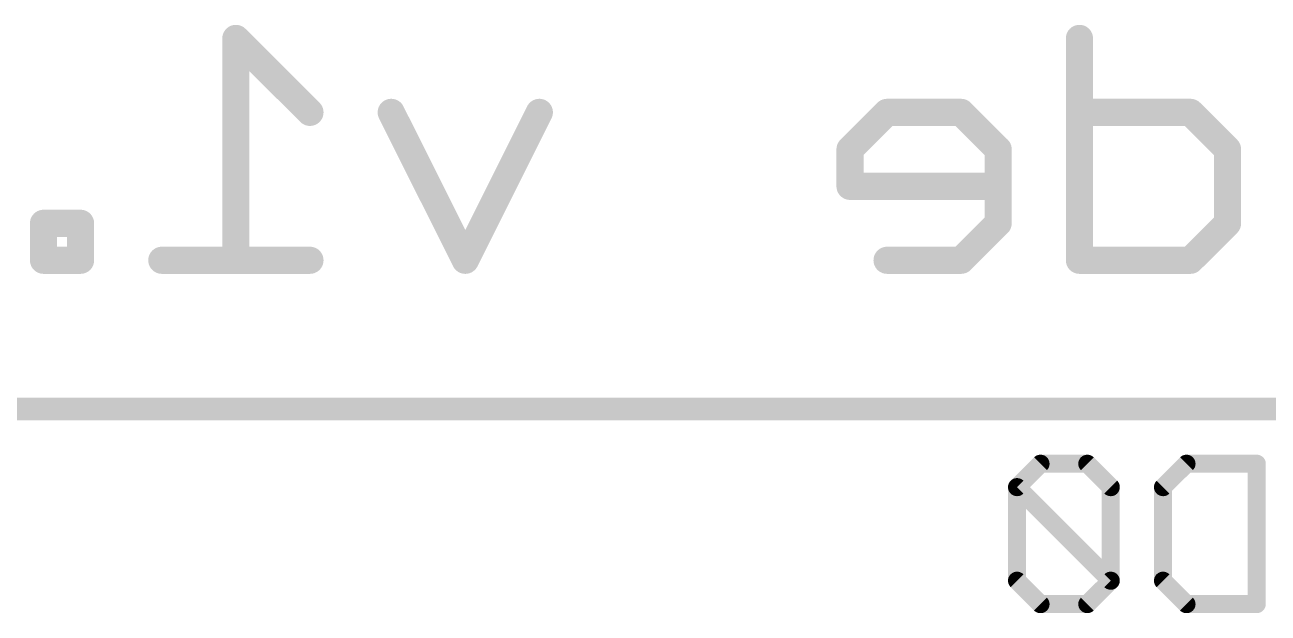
# Model space of a CAD drawing. Extents: x -0.5 to 59.7, y -5.4 to 61.3.
# Drawn here: x 12.56 to 19.53, y 20.95 to 24.26 of the extents above; entities that cross this region are included whole.
import ezdxf

# ---------------------------------------------------------------- set-up
doc = ezdxf.new("R2010")
doc.units = 0
doc.layers.add('21', color=253, linetype='CONTINUOUS')
doc.layers.add('22', color=140, linetype='CONTINUOUS')

msp = doc.modelspace()

# ---------------------------------------------------------------- linework, layer by layer
at = {"layer": '21', "const_width": 0.127}
msp.add_lwpolyline([(9.017, 22.101), (27.017, 22.101)], dxfattribs=at)
at = {"layer": '22'}
for points, const_width in [([(13.7709, 24.2088, 1), (13.717, 24.1549)], 0.0762), ([(13.7821, 24.1819, 1), (13.7059, 24.1819)], 0.0762), ([(18.5122, 24.1819, 1), (18.436, 24.1819)], 0.0762), ([(14.6492, 23.7837, 1), (14.581, 23.7496)], 0.0762), ([(15.4796, 23.7496, 1), (15.4115, 23.7837)], 0.0762), ([(17.3954, 23.8047, 1), (17.3954, 23.7285)], 0.0762), ([(17.4223, 23.7397, 1), (17.3684, 23.7936)], 0.0762), ([(17.8375, 23.7936, 1), (17.7837, 23.7397)], 0.0762), ([(17.8106, 23.7285, 1), (17.8106, 23.8047)], 0.0762), ([(18.4741, 23.8047, 1), (18.4741, 23.7285)], 0.0762), ([(19.1239, 23.7936, 1), (19.07, 23.7397)], 0.0762), ([(19.0969, 23.7285, 1), (19.0969, 23.8047)], 0.0762), ([(14.1323, 23.7397, 1), (14.1861, 23.7936)], 0.0762), ([(17.2259, 23.559, 1), (17.1497, 23.559)], 0.0762), ([(18.0563, 23.559, 1), (17.9801, 23.559)], 0.0762), ([(19.3427, 23.559, 1), (19.2665, 23.559)], 0.0762), ([(17.1608, 23.586, 1), (17.2147, 23.5321)], 0.0762), ([(17.9913, 23.5321, 1), (18.0452, 23.586)], 0.0762), ([(19.2776, 23.5321, 1), (19.3315, 23.586)], 0.0762), ([(17.1878, 23.3895, 1), (17.1878, 23.3133)], 0.0762), ([(18.0182, 23.3133, 1), (18.0182, 23.3895)], 0.0762), ([(17.1497, 23.3514, 1), (17.2259, 23.3514)], 0.0762), ([(12.6653, 23.1819, 1), (12.6653, 23.1057)], 0.0762), ([(12.7034, 23.1438, 1), (12.6272, 23.1438)], 0.0762), ([(12.911, 23.1438, 1), (12.8348, 23.1438)], 0.0762), ([(12.8729, 23.1057, 1), (12.8729, 23.1819)], 0.0762), ([(18.0452, 23.1169, 1), (17.9913, 23.1708)], 0.0762), ([(19.3315, 23.1169, 1), (19.2776, 23.1708)], 0.0762), ([(17.9801, 23.1438, 1), (18.0563, 23.1438)], 0.0762), ([(19.2665, 23.1438, 1), (19.3427, 23.1438)], 0.0762), ([(12.6653, 22.9743, 1), (12.6653, 22.8981)], 0.0762), ([(12.8729, 22.8981, 1), (12.8729, 22.9743)], 0.0762), ([(13.3288, 22.9743, 1), (13.3288, 22.8981)], 0.0762), ([(14.1592, 22.8981, 1), (14.1592, 22.9743)], 0.0762), ([(17.3954, 22.9743, 1), (17.3954, 22.8981)], 0.0762), ([(17.8106, 22.8981, 1), (17.8106, 22.9743)], 0.0762), ([(18.4741, 22.9743, 1), (18.4741, 22.8981)], 0.0762), ([(19.0969, 22.8981, 1), (19.0969, 22.9743)], 0.0762), ([(12.6272, 22.9362, 1), (12.7034, 22.9362)], 0.0762), ([(12.8348, 22.9362, 1), (12.911, 22.9362)], 0.0762), ([(13.7059, 22.9362, 1), (13.7821, 22.9362)], 0.0762), ([(14.9962, 22.9532, 1), (15.0644, 22.9192)], 0.0762), ([(14.9962, 22.9192, 1), (15.0644, 22.9532)], 0.0762), ([(17.7837, 22.9631, 1), (17.8375, 22.9093)], 0.0762), ([(18.436, 22.9362, 1), (18.5122, 22.9362)], 0.0762), ([(19.07, 22.9631, 1), (19.1239, 22.9093)], 0.0762), ([(18.2557, 21.8193, 1), (18.2557, 21.7685)], 0.0508), ([(18.2736, 21.7759, 1), (18.2377, 21.8118)], 0.0508), ([(18.5363, 21.8118, 1), (18.5004, 21.7759)], 0.0508), ([(18.5184, 21.7685, 1), (18.5184, 21.8193)], 0.0508), ([(19.0742, 21.8193, 1), (19.0742, 21.7685)], 0.0508), ([(19.0922, 21.7759, 1), (19.0563, 21.8118)], 0.0508), ([(19.4937, 21.7939, 1), (19.4429, 21.7939)], 0.0508), ([(19.4683, 21.7685, 1), (19.4683, 21.8193)], 0.0508), ([(18.1497, 21.6625, 1), (18.0989, 21.6625)], 0.0508), ([(18.1423, 21.6805, 1), (18.1064, 21.6446)], 0.0508), ([(18.1064, 21.6805, 1), (18.1423, 21.6446)], 0.0508), ([(18.6751, 21.6625, 1), (18.6243, 21.6625)], 0.0508), ([(18.6317, 21.6446, 1), (18.6677, 21.6805)], 0.0508), ([(18.9683, 21.6625, 1), (18.9175, 21.6625)], 0.0508), ([(18.9249, 21.6805, 1), (18.9609, 21.6446)], 0.0508), ([(18.0989, 21.1371, 1), (18.1497, 21.1371)], 0.0508), ([(18.1423, 21.1551, 1), (18.1064, 21.1192)], 0.0508), ([(18.6243, 21.1371, 1), (18.6751, 21.1371)], 0.0508), ([(18.6677, 21.1192, 1), (18.6317, 21.1551)], 0.0508), ([(18.6317, 21.1192, 1), (18.6677, 21.1551)], 0.0508), ([(18.9609, 21.1551, 1), (18.9249, 21.1192)], 0.0508), ([(18.9175, 21.1371, 1), (18.9683, 21.1371)], 0.0508), ([(18.2557, 21.0312, 1), (18.2557, 20.9804)], 0.0508), ([(18.5184, 20.9804, 1), (18.5184, 21.0312)], 0.0508), ([(19.0742, 21.0312, 1), (19.0742, 20.9804)], 0.0508), ([(19.4683, 20.9804, 1), (19.4683, 21.0312)], 0.0508), ([(18.2377, 20.9878, 1), (18.2736, 21.0238)], 0.0508), ([(18.5004, 21.0238, 1), (18.5363, 20.9878)], 0.0508), ([(19.0563, 20.9878, 1), (19.0922, 21.0238)], 0.0508), ([(19.4429, 21.0058, 1), (19.4937, 21.0058)], 0.0508)]:
    msp.add_lwpolyline(points, format="xyb", dxfattribs=dict(at, const_width=const_width))
for points, const_width in [([(14.1592, 23.7666), (13.744, 24.1819)], 0.1524), ([(13.744, 24.1819), (13.744, 22.9362)], 0.1524), ([(18.4741, 24.1819), (18.4741, 22.9362)], 0.1524), ([(15.0303, 22.9362), (14.6151, 23.7666)], 0.1524), ([(15.4455, 23.7666), (15.0303, 22.9362)], 0.1524), ([(17.3954, 23.7666), (17.1878, 23.559)], 0.1524), ([(17.8106, 23.7666), (17.3954, 23.7666)], 0.1524), ([(18.0182, 23.559), (17.8106, 23.7666)], 0.1524), ([(19.0969, 23.7666), (18.4741, 23.7666)], 0.1524), ([(19.3046, 23.559), (19.0969, 23.7666)], 0.1524), ([(17.1878, 23.559), (17.1878, 23.3514)], 0.1524), ([(18.0182, 23.1438), (18.0182, 23.559)], 0.1524), ([(19.3046, 23.1438), (19.3046, 23.559)], 0.1524), ([(17.1878, 23.3514), (18.0182, 23.3514)], 0.1524), ([(12.8729, 23.1438), (12.6653, 23.1438)], 0.1524), ([(12.6653, 23.1438), (12.6653, 22.9362)], 0.1524), ([(12.8729, 22.9362), (12.8729, 23.1438)], 0.1524), ([(17.8106, 22.9362), (18.0182, 23.1438)], 0.1524), ([(19.0969, 22.9362), (19.3046, 23.1438)], 0.1524), ([(12.6653, 22.9362), (12.8729, 22.9362)], 0.1524), ([(14.1592, 22.9362), (13.3288, 22.9362)], 0.1524), ([(17.3954, 22.9362), (17.8106, 22.9362)], 0.1524), ([(18.4741, 22.9362), (19.0969, 22.9362)], 0.1524), ([(18.2557, 21.7939), (18.1243, 21.6625)], 0.1016), ([(18.5184, 21.7939), (18.2557, 21.7939)], 0.1016), ([(18.6497, 21.6625), (18.5184, 21.7939)], 0.1016), ([(18.9429, 21.6625), (19.0742, 21.7939)], 0.1016), ([(19.0742, 21.7939), (19.4683, 21.7939)], 0.1016), ([(19.4683, 21.7939), (19.4683, 21.0058)], 0.1016), ([(18.1243, 21.6625), (18.1243, 21.1371)], 0.1016), ([(18.6497, 21.1371), (18.1243, 21.6625)], 0.1016), ([(18.6497, 21.1371), (18.6497, 21.6625)], 0.1016), ([(18.9429, 21.1371), (18.9429, 21.6625)], 0.1016), ([(18.1243, 21.1371), (18.2557, 21.0058)], 0.1016), ([(18.5184, 21.0058), (18.6497, 21.1371)], 0.1016), ([(19.0742, 21.0058), (18.9429, 21.1371)], 0.1016), ([(18.2557, 21.0058), (18.5184, 21.0058)], 0.1016), ([(19.4683, 21.0058), (19.0742, 21.0058)], 0.1016)]:
    msp.add_lwpolyline(points, dxfattribs=dict(at, const_width=const_width))

doc.saveas('drawing.dxf')
